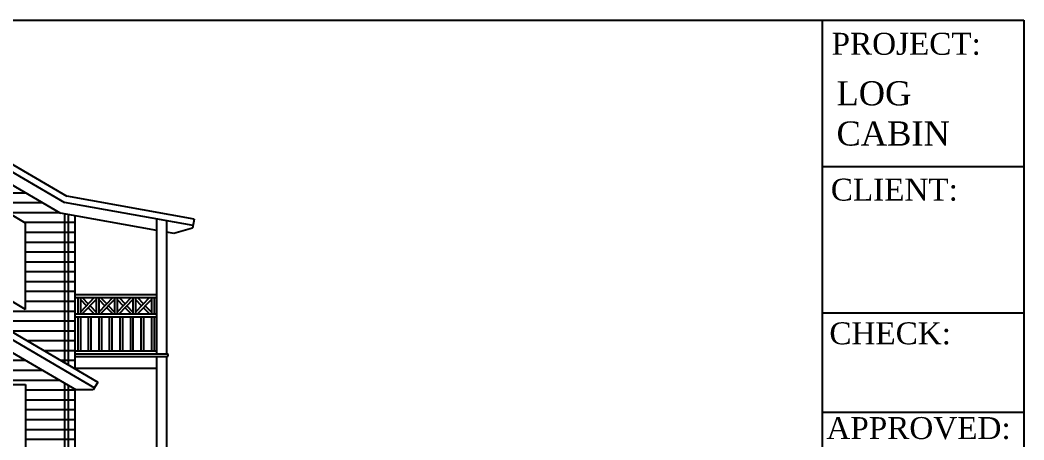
# Model space of a CAD drawing. Header units: inches. Extents: x 86794 to 87086, y 41803 to 41823.
# Drawn here: x 86949.76 to 86965.03, y 41815.75 to 41822.14 of the extents above; entities that cross this region are included whole.
import ezdxf

# ---------------------------------------------------------------- set-up
doc = ezdxf.new("R2010")
doc.units = ezdxf.units.IN
doc.header["$MEASUREMENT"] = 0
doc.styles.get("Standard").update_dxf_attribs({"font": 'times.ttf'})

msp = doc.modelspace()

# ---------------------------------------------------------------- linework, layer by layer
for p, q in [((86939.984, 41822.14), (86965.035, 41822.14)), ((86961.973, 41806.831), (86961.973, 41822.14)), ((86965.035, 41822.14), (86965.035, 41805.022)), ((86961.973, 41819.914), (86965.035, 41819.914)), ((86961.973, 41817.687), (86965.035, 41817.687)), ((86961.973, 41816.176), (86965.035, 41816.176))]:
    msp.add_line(p, q)
at = {"ltscale": 0.006}
for p, q in [((86946.596, 41821.73), (86950.476, 41819.459)), ((86946.596, 41821.614), (86950.441, 41819.364)), ((86946.596, 41821.417), (86950.381, 41819.202)), ((86949.848, 41819.051), (86948.088, 41820.08)), ((86949.057, 41819.514), (86949.848, 41819.514)), ((86952.413, 41819.114), (86950.476, 41819.459)), ((86949.313, 41819.364), (86950.104, 41819.364)), ((86952.396, 41819.016), (86950.441, 41819.364)), ((86946.596, 41819.18), (86950.946, 41816.634)), ((86949.57, 41819.214), (86950.361, 41819.214)), ((86951.846, 41818.941), (86950.381, 41819.202)), ((86950.441, 41819.191), (86950.441, 41816.93)), ((86950.496, 41819.181), (86950.496, 41816.897)), ((86950.596, 41819.163), (86950.596, 41816.839)), ((86951.846, 41817.064), (86951.846, 41819.114)), ((86952.413, 41819.114), (86952.389, 41818.976)), ((86946.596, 41819.064), (86950.896, 41816.547)), ((86949.826, 41819.064), (86950.596, 41819.064)), ((86949.848, 41817.739), (86949.848, 41819.051)), ((86951.996, 41817.064), (86951.996, 41819.087)), ((86952.389, 41818.976), (86952.103, 41818.895)), ((86946.596, 41818.867), (86950.618, 41816.513)), ((86949.848, 41818.914), (86950.596, 41818.914)), ((86952.103, 41818.895), (86951.996, 41818.914)), ((86949.848, 41817.739), (86948.088, 41818.769)), ((86949.848, 41818.764), (86950.596, 41818.764)), ((86949.848, 41818.614), (86950.596, 41818.614)), ((86949.848, 41818.464), (86950.596, 41818.464)), ((86949.848, 41818.314), (86950.596, 41818.314)), ((86949.848, 41818.164), (86950.596, 41818.164)), ((86949.848, 41818.014), (86950.596, 41818.014)), ((86950.596, 41817.964), (86951.846, 41817.964)), ((86950.596, 41817.919), (86951.846, 41817.919)), ((86950.641, 41817.919), (86950.641, 41817.669)), ((86950.681, 41817.919), (86950.681, 41817.669)), ((86950.893, 41817.919), (86950.681, 41817.698)), ((86950.681, 41817.89), (86950.773, 41817.794)), ((86950.709, 41817.919), (86950.801, 41817.823)), ((86950.921, 41817.89), (86950.709, 41817.669)), ((86950.921, 41817.919), (86950.921, 41817.669)), ((86950.961, 41817.919), (86950.961, 41817.669)), ((86951.173, 41817.919), (86950.961, 41817.698)), ((86950.961, 41817.89), (86951.053, 41817.794)), ((86950.989, 41817.919), (86951.081, 41817.823)), ((86951.201, 41817.89), (86950.989, 41817.669)), ((86951.201, 41817.919), (86951.201, 41817.669)), ((86951.241, 41817.919), (86951.241, 41817.669)), ((86951.453, 41817.919), (86951.241, 41817.698)), ((86951.241, 41817.89), (86951.333, 41817.794)), ((86951.269, 41817.919), (86951.361, 41817.823)), ((86951.481, 41817.89), (86951.269, 41817.669)), ((86951.481, 41817.919), (86951.481, 41817.669)), ((86951.521, 41817.919), (86951.521, 41817.669)), ((86951.733, 41817.919), (86951.521, 41817.698)), ((86951.521, 41817.89), (86951.613, 41817.794)), ((86951.549, 41817.919), (86951.641, 41817.823)), ((86951.761, 41817.89), (86951.549, 41817.669)), ((86951.761, 41817.919), (86951.761, 41817.669)), ((86951.801, 41817.919), (86951.801, 41817.669)), ((86949.848, 41817.864), (86950.596, 41817.864)), ((86950.801, 41817.765), (86950.893, 41817.669)), ((86950.829, 41817.794), (86950.921, 41817.698)), ((86951.081, 41817.765), (86951.173, 41817.669)), ((86951.109, 41817.794), (86951.201, 41817.698)), ((86951.361, 41817.765), (86951.453, 41817.669)), ((86951.389, 41817.794), (86951.481, 41817.698)), ((86951.641, 41817.765), (86951.733, 41817.669)), ((86951.669, 41817.794), (86951.761, 41817.698)), ((86949.101, 41817.714), (86950.596, 41817.714)), ((86950.596, 41817.669), (86951.846, 41817.669)), ((86950.596, 41817.624), (86951.846, 41817.624)), ((86950.641, 41817.624), (86950.641, 41817.109)), ((86950.681, 41817.624), (86950.681, 41817.109)), ((86950.801, 41817.624), (86950.801, 41817.109)), ((86950.841, 41817.624), (86950.841, 41817.109)), ((86950.961, 41817.624), (86950.961, 41817.109)), ((86951.001, 41817.624), (86951.001, 41817.109)), ((86951.121, 41817.624), (86951.121, 41817.109)), ((86951.161, 41817.624), (86951.161, 41817.109)), ((86951.281, 41817.624), (86951.281, 41817.109)), ((86951.321, 41817.624), (86951.321, 41817.109)), ((86951.441, 41817.624), (86951.441, 41817.109)), ((86951.481, 41817.624), (86951.481, 41817.109)), ((86951.601, 41817.624), (86951.601, 41817.109)), ((86951.641, 41817.624), (86951.641, 41817.109)), ((86951.761, 41817.624), (86951.761, 41817.109)), ((86951.801, 41817.624), (86951.801, 41817.109)), ((86949.357, 41817.564), (86950.596, 41817.564)), ((86949.614, 41817.414), (86950.596, 41817.414)), ((86949.87, 41817.264), (86950.596, 41817.264)), ((86950.126, 41817.114), (86950.596, 41817.114)), ((86943.344, 41816.964), (86949.848, 41816.964)), ((86950.383, 41816.964), (86950.596, 41816.964)), ((86950.596, 41817.109), (86951.846, 41817.109)), ((86950.596, 41817.064), (86951.996, 41817.064)), ((86950.596, 41817.024), (86951.996, 41817.024)), ((86951.846, 41814.294), (86951.846, 41817.024)), ((86951.996, 41814.294), (86951.996, 41817.024)), ((86943.087, 41816.814), (86950.104, 41816.814)), ((86950.596, 41816.844), (86951.846, 41816.844)), ((86942.831, 41816.664), (86950.361, 41816.664)), ((86948.088, 41816.594), (86949.848, 41816.594)), ((86949.848, 41816.594), (86949.848, 41814.784)), ((86949.848, 41816.514), (86950.596, 41816.514)), ((86950.441, 41816.617), (86950.441, 41814.414)), ((86950.496, 41816.584), (86950.496, 41814.414)), ((86950.596, 41816.526), (86950.596, 41814.414)), ((86950.876, 41816.513), (86950.618, 41816.513)), ((86950.946, 41816.634), (86950.876, 41816.513)), ((86949.848, 41816.364), (86950.596, 41816.364)), ((86949.848, 41816.214), (86950.596, 41816.214)), ((86949.848, 41816.064), (86950.596, 41816.064)), ((86949.848, 41815.914), (86950.596, 41815.914)), ((86949.848, 41815.764), (86950.596, 41815.764))]:
    msp.add_line(p, q, dxfattribs=at)
msp.add_arc((86951.996, 41817.044), 0.02, 270, 90, dxfattribs=at)

# ---------------------------------------------------------------- texts
at = {"attachment_point": 1}
for s, insert, char_height, width in [('PROJECT:', (86962.109, 41821.947), 0.334, 25.89735), ('LOG\\PCABIN', (86962.184, 41821.21), 0.3668, 2.57716), ('{\\fTimes New Roman|b0|i0|c0|p18;CLIENT:}', (86962.097, 41819.728), 0.33401, 36.2416), ('{\\fTimes New Roman|b0|i0|c0|p18;CHECK:}', (86962.075, 41817.542), 0.33401, 36.2416), ('{\\fTimes New Roman|b0|i0|c0|p18;APPROVED:}', (86962.03, 41816.101), 0.33401, 33.15721)]:
    msp.add_mtext(s, dxfattribs=dict(at, insert=insert, char_height=char_height, width=width))

doc.saveas('drawing.dxf')
